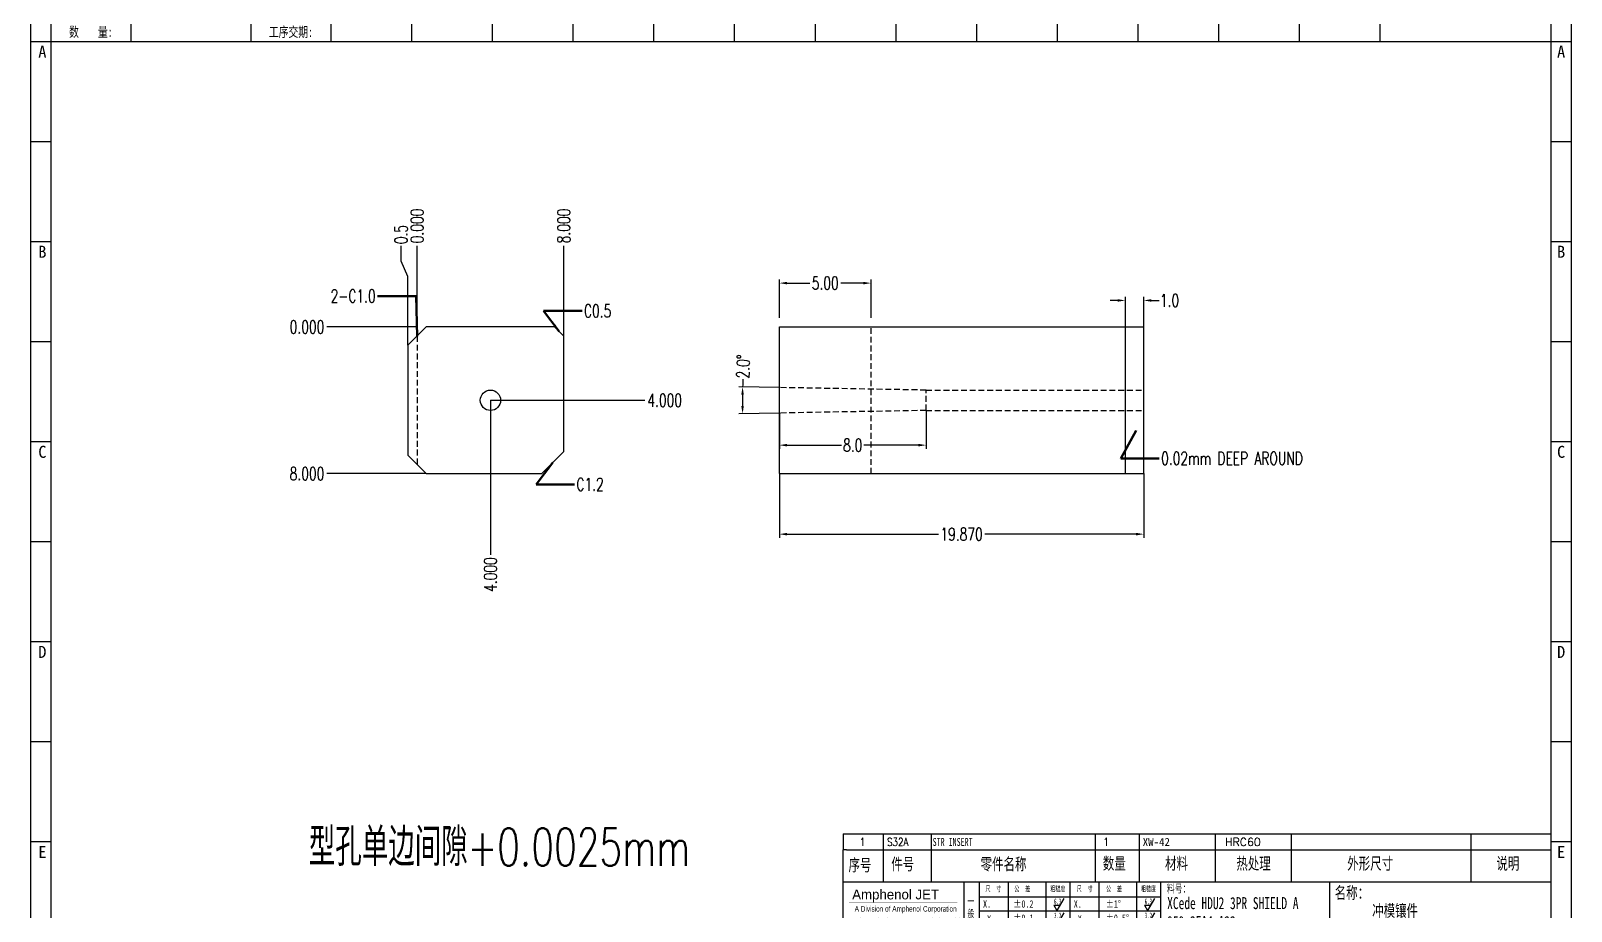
# Model space of a CAD drawing. Header units: millimetres. Extents: x -2852 to 5627, y -2271 to 1849.
# Drawn here: x -1342.4 to -1258.4, y -239.1 to -191.1 of the extents above; entities that cross this region are included whole.
import ezdxf
from ezdxf.enums import TextEntityAlignment as Align

# ---------------------------------------------------------------- set-up
doc = ezdxf.new("R2010")
doc.units = ezdxf.units.MM
doc.header["$PDSIZE"] = 3
doc.linetypes.add('DASHED2', pattern=[9.525, 6.35, -3.175])
for name, color, linetype in [('1', 7, 'Continuous'), ('11', 4, 'DASHED2'), ('41', 1, 'Continuous'), ('PUNCH', 1, 'Continuous')]:
    doc.layers.add(name, color=color, linetype=linetype)
doc.styles.add('CH', font='仿宋_GB2312_0.ttf')
doc.styles.add('jet01', font='simplex.shx', dxfattribs={"width": 0.7, "bigfont": 'hztxt.shx'})
doc.styles.add('jet02', font='simplex.shx', dxfattribs={"width": 0.7})
doc.styles.add('SIMPLEX', font='SIMPLEX')
doc.styles.get("Standard").update_dxf_attribs({"font": '仿宋_GB2312_0.ttf', "width": 0.7})
doc.styles.add('TEXTSTYLE_1', font='TRIUMB.TTF')
doc.styles.add('TEXTSTYLE_2', font='TRIUM.TTF')
doc.styles.add('tk', font='', dxfattribs={"width": 0.7})
doc.styles.add('tk 2', font='仿宋_GB2312_0.ttf', dxfattribs={"width": 0.65})
doc.styles.add('tk 4', font='simplex.shx', dxfattribs={"width": 0.65, "bigfont": 'bigfont.shx'})
doc.styles.get('tk').set_extended_font_data('NSimSun')
doc.dimstyles.new('jet02', dxfattribs={"dimtxt": 3.5, "dimasz": 2.1, "dimexe": 1, "dimexo": 0, "dimgap": 0.5, "dimtad": 0, "dimtoh": 1, "dimdec": 3, "dimzin": 9, "dimdsep": 46, "dimtxsty": 'jet02', "dimcen": 0, "dimclrt": 256, "dimazin": 2, "dimtfac": 1, "dimtdec": 3, "dimtofl": 0, "dimtmove": 0, "dimatfit": 1, "dimfxl": 0, "dimarcsym": 0})

# ---------------------------------------------------------------- blocks, each defined once
blk = doc.blocks.new('*D117')
at = {"layer": '41', "ltscale": 0.05}
for p, q in [((-386.369, -2659.196), (-386.369, -2657.106)), ((-385.949, -2657.306), (-384.716, -2657.306)), ((-381.789, -2657.306), (-383.022, -2657.306)), ((-381.369, -2659.196), (-381.369, -2657.106))]:
    blk.add_line(p, q, dxfattribs=at)
for points in [[(-385.949, -2657.236), (-385.949, -2657.376), (-386.369, -2657.306)], [(-381.789, -2657.236), (-381.789, -2657.376), (-381.369, -2657.306)]]:
    blk.add_solid(points, dxfattribs=at)
at = {"layer": 'Defpoints', "color": 0, "ltscale": 0.05}
for p in [(-381.369, -2657.306), (-386.369, -2659.196), (-381.369, -2659.196)]:
    blk.add_point(p, dxfattribs=at)
at = {"layer": '41', "ltscale": 0.05, "insert": (-383.869, -2657.306), "char_height": 0.7, "attachment_point": 5, "style": 'jet02'}
blk.add_mtext('5.00', dxfattribs=at)
blk = doc.blocks.new('A3-N')
at = {"layer": '1', "color": 1}
for p, q in [((0, 0), (0, 296.73)), ((0, 296.73), (420, 296.73)), ((21.82, 291.27), (21.82, 296.73)), ((49.09, 291.27), (49.09, 296.73)), ((76.36, 291.27), (76.36, 296.73)), ((103.64, 291.27), (103.64, 296.73)), ((103.64, 291.27), (103.64, 296.73)), ((103.64, 291.27), (103.64, 296.73)), ((130.91, 291.27), (130.91, 296.73)), ((158.18, 291.27), (158.18, 296.73)), ((185.45, 291.27), (185.45, 296.73)), ((212.73, 291.27), (212.73, 296.73)), ((240, 291.27), (240, 296.73)), ((267.27, 291.27), (267.27, 296.73)), ((294.55, 291.27), (294.55, 296.73)), ((321.82, 291.27), (321.82, 296.73)), ((349.09, 291.27), (349.09, 296.73)), ((376.36, 291.27), (376.36, 296.73)), ((403.64, 291.27), (403.64, 296.73)), ((420, 296.73), (420, 1)), ((5.45, 269.45), (0, 269.45)), ((420, 269.45), (414.55, 269.45)), ((5.45, 242.18), (0, 242.18)), ((420, 242.18), (414.55, 242.18)), ((5.45, 214.91), (0, 214.91)), ((420, 214.91), (414.55, 214.91)), ((5.45, 187.64), (0, 187.64)), ((420, 187.64), (414.55, 187.64)), ((5.45, 160.36), (0, 160.36)), ((420, 160.36), (414.55, 160.36)), ((5.45, 133.09), (0, 133.09)), ((420, 133.09), (414.55, 133.09)), ((5.45, 105.82), (0, 105.82)), ((420, 105.82), (414.55, 105.82)), ((5.45, 78.55), (0, 78.55)), ((420, 78.55), (414.55, 78.55)), ((5.45, 51.27), (0, 51.27)), ((420, 51.27), (414.55, 51.27)), ((222.45, 49.09), (221.45, 49.09)), ((221.45, 49.09), (221.45, 40.36)), ((222.45, 49.09), (414.55, 49.09)), ((232.36, 49.09), (232.36, 40.36)), ((245.45, 49.09), (245.45, 40.36)), ((290.18, 49.09), (290.18, 40.36)), ((302.18, 49.09), (302.18, 40.36)), ((322.91, 49.09), (322.91, 40.36)), ((343.64, 49.09), (343.64, 40.36)), ((392.73, 40.36), (392.73, 49.09)), ((258.55, 40.36), (258.55, 5.44)), ((266.45, 40.36), (266.45, 5.44)), ((276.78, 40.36), (276.78, 5.45)), ((291.18, 40.36), (291.18, 5.45)), ((301.51, 40.37), (301.51, 5.46)), ((308.01, 40.36), (308.01, 5.45)), ((354.09, 40.36), (354.09, 5.45)), ((308.01, 32.39), (258.55, 32.39)), ((308.01, 28.54), (258.55, 28.54)), ((414.55, 27.27), (308.01, 27.27)), ((5.45, 24), (0, 24)), ((308.01, 24.69), (258.55, 24.69)), ((420, 24), (414.55, 24)), ((308.01, 16.99), (258.55, 16.99)), ((354.09, 19.63), (308.01, 19.63)), ((308.01, 13.14), (258.55, 13.14)), ((414.55, 16.36), (354.09, 16.36)), ((374.55, 16.36), (374.55, 5.45)), ((384.55, 16.36), (384.55, 5.45)), ((394.55, 16.36), (394.55, 5.45)), ((404.55, 16.36), (404.55, 5.45)), ((308.01, 9.29), (258.55, 9.29)), ((308.01, 11.99), (354.09, 11.99)), ((372.51, 12.49), (362.69, 11.5)), ((362.69, 11.5), (362.69, 8.23)), ((372.51, 12.49), (372.51, 7.25)), ((414.55, 12), (374.55, 12)), ((21.82, 0), (21.82, 5.45)), ((49.09, 0), (49.09, 5.45)), ((76.36, 0), (76.36, 5.45)), ((103.64, 0), (103.64, 5.45)), ((130.91, 0), (130.91, 5.45)), ((158.18, 0), (158.18, 5.45)), ((185.45, 0), (185.45, 5.45)), ((212.73, 0), (212.73, 5.45)), ((240, 0), (240, 5.45)), ((267.27, 0), (267.27, 5.45)), ((294.55, 0), (294.55, 5.45)), ((321.82, 0), (321.82, 5.45)), ((349.09, 0), (349.09, 5.45)), ((372.51, 7.25), (362.69, 8.23)), ((376.36, 0), (376.36, 5.45)), ((403.64, 0), (403.64, 5.45)), ((1, 0), (0, 0)), ((420, 0), (1, 0)), ((420, 0), (420, 1))]:
    blk.add_line(p, q, dxfattribs=at)
at = {"layer": '1'}
for p, q in [((414.55, 278.18), (414.55, 284.73)), ((221.45, 40.36), (221.45, 5.45)), ((221.45, 40.36), (414.55, 40.36)), ((221.45, 40.36), (414.55, 40.36)), ((254.41, 40.36), (254.41, 5.45)), ((283.28, 40.36), (283.28, 5.45)), ((308.01, 36.24), (258.55, 36.24)), ((222.08, 28.67), (254.12, 28.67)), ((308.01, 20.84), (254.41, 20.84))]:
    blk.add_line(p, q, dxfattribs=at)
at = {"layer": '1', "color": 1, "ltscale": 0.05}
for p, q in [((278.93, 34.04), (279.79, 32.56)), ((278.93, 34.04), (280.65, 34.04)), ((281.68, 35.84), (279.79, 32.56)), ((303.66, 34.05), (304.52, 32.56)), ((303.66, 34.05), (305.38, 34.05)), ((306.41, 35.84), (304.52, 32.56)), ((278.93, 30.19), (279.79, 28.71)), ((278.93, 30.19), (280.65, 30.19)), ((281.68, 31.99), (279.79, 28.71)), ((303.66, 30.2), (305.38, 30.2)), ((303.66, 30.2), (304.52, 28.71)), ((306.41, 31.99), (304.52, 28.71)), ((278.93, 26.34), (279.79, 24.86)), ((278.93, 26.34), (280.65, 26.34)), ((281.68, 28.14), (279.79, 24.86)), ((303.66, 26.35), (304.52, 24.86)), ((303.66, 26.35), (305.38, 26.35)), ((306.41, 28.14), (304.52, 24.86)), ((278.93, 22.49), (280.65, 22.49)), ((278.93, 22.49), (279.79, 21.01)), ((281.68, 24.29), (279.79, 21.01)), ((303.66, 22.5), (305.38, 22.5)), ((303.66, 22.5), (304.52, 21.01)), ((306.41, 24.29), (304.52, 21.01)), ((278.93, 18.66), (279.79, 17.17)), ((278.93, 18.66), (280.65, 18.66)), ((281.68, 20.45), (279.79, 17.17)), ((303.66, 18.66), (304.52, 17.18)), ((303.66, 18.66), (305.38, 18.66)), ((306.41, 20.46), (304.52, 17.18)), ((278.93, 14.81), (280.65, 14.81)), ((278.93, 14.81), (279.79, 13.32)), ((281.68, 16.6), (279.79, 13.32)), ((281.68, 12.75), (279.79, 9.47)), ((303.66, 14.81), (305.38, 14.81)), ((303.66, 14.81), (304.52, 13.33)), ((306.41, 16.61), (304.52, 13.33)), ((306.41, 12.76), (304.52, 9.48)), ((278.93, 10.96), (279.79, 9.47)), ((278.93, 10.96), (280.65, 10.96)), ((281.68, 8.9), (279.79, 5.62)), ((303.66, 10.96), (304.52, 9.48)), ((303.66, 10.96), (305.38, 10.96)), ((306.41, 8.91), (304.52, 5.63)), ((278.93, 7.11), (279.79, 5.62)), ((278.93, 7.11), (280.65, 7.11)), ((303.66, 7.11), (305.38, 7.11)), ((303.66, 7.11), (304.52, 5.63))]:
    blk.add_line(p, q, dxfattribs=at)
at = {"layer": '1', "color": 1, "ltscale": 0.1}
for p, q in [((358.01, 13.02), (358.01, 6.71)), ((354.86, 9.87), (361.17, 9.87)), ((362.03, 9.87), (373.54, 9.87))]:
    blk.add_line(p, q, dxfattribs=at)
at = {"layer": '1'}
blk.add_lwpolyline([(221.45, 5.45), (414.55, 5.45), (414.55, 291.27), (5.45, 291.27), (5.45, 5.45), (414.55, 5.45)], dxfattribs=at)
at = {"layer": '1', "color": 7, "linetype": 'Continuous', "const_width": 0.123}
blk.add_lwpolyline([(223.11, 34.74), (252.6, 34.76)], dxfattribs=at)
at = {"layer": '1', "color": 1}
for radius in [2.62, 1.64]:
    blk.add_circle((358.01, 9.87), radius, dxfattribs=at)
at = {"layer": '41'}
for p, q in [((27.27, 291.27), (27.27, 269.45)), ((60, 291.27), (60, 269.45)), ((81.82, 291.27), (81.82, 269.45)), ((103.82, 291.27), (103.82, 269.45)), ((125.82, 291.27), (125.82, 269.45)), ((147.82, 291.27), (147.82, 269.45)), ((169.82, 291.27), (169.82, 269.45)), ((191.82, 291.27), (191.82, 269.45)), ((213.82, 291.27), (213.82, 269.45)), ((235.82, 291.27), (235.82, 269.45)), ((257.82, 291.27), (257.82, 269.45)), ((279.82, 291.27), (279.82, 269.45)), ((301.82, 291.27), (301.82, 269.45)), ((323.82, 291.27), (323.82, 269.45)), ((345.82, 291.27), (345.82, 269.45)), ((367.82, 291.27), (367.82, 269.45)), ((367.82, 285.82), (5.45, 285.82)), ((367.82, 280.36), (5.45, 280.36)), ((367.82, 274.91), (5.45, 274.91)), ((414.55, 269.45), (5.45, 269.45))]:
    blk.add_line(p, q, dxfattribs=at)
at = {"layer": '1', "color": 1}
for s, p in [('1', (29.64, 295.11)), ('2', (84.18, 295.11)), ('3', (138.73, 295.11)), ('4', (193.27, 295.11)), ('5', (247.82, 295.11)), ('6', (302.36, 295.11)), ('7', (356.91, 295.11)), ('8', (411.45, 295.11)), ('1', (30.53, 4.11)), ('2', (85.08, 4.11)), ('3', (139.62, 4.11)), ('4', (194.17, 4.11)), ('5', (248.72, 4.11)), ('6', (303.26, 4.11)), ('7', (357.81, 4.11)), ('8', (412.35, 4.11))]:
    blk.add_text(s, height=3.27, dxfattribs=at).set_placement(p, align=Align.TOP_CENTER)
at = {"layer": '1', "style": 'tk', "width": 0.7}
for s, p in [('投单日期:', (16.36, 288.55)), ('工    序:', (70.91, 288.55)), ('备注：', (375.51, 288.55)), ('交    期:', (16.36, 283.09)), ('预估工时:', (70.91, 283.09)), ('加工代码:', (16.36, 277.64)), ('实际工时:', (70.91, 277.64)), ('数    量:', (16.36, 272.18)), ('工序交期:', (70.91, 272.18))]:
    blk.add_text(s, height=2.727, dxfattribs=at).set_placement(p, align=Align.MIDDLE)
at = {"layer": '1', "color": 1}
for s, p in [('A', (2.04, 268.36)), ('B', (2.04, 213.82)), ('C', (2.04, 159.27)), ('D', (2.04, 104.73)), ('E', (2.04, 50.18))]:
    blk.add_text(s, height=3.27, dxfattribs=at).set_placement(p, align=Align.TOP_LEFT)
for s, p in [('A', (418.37, 268.36)), ('B', (418.37, 213.82)), ('C', (418.37, 159.27)), ('D', (418.37, 104.73)), ('E', (418.37, 50.18))]:
    blk.add_text(s, height=3.27, dxfattribs=at).set_placement(p, align=Align.TOP_RIGHT)
at = {"layer": '1', "color": 1, "style": 'tk 2', "width": 0.7}
for s, height, p in [('序号', 3.273, (222.96, 43.34)), ('件号', 3.273, (234.62, 43.61)), ('零件名称', 3.273, (258.97, 43.61)), ('数量', 3.273, (292.3, 43.78)), ('材料', 3.273, (309.27, 43.78)), ('热处理', 3.273, (328.71, 43.78)), ('外形尺寸', 3.273, (358.94, 43.78)), ('说明', 3.273, (399.61, 43.78)), ('料号：', 2.182, (309.77, 37.46)), ('名称：', 3.273, (355.52, 35.79)), ('图号：', 3.273, (355.52, 22.7)), ('比 例', 2.182, (376.69, 13.18)), ('页 码', 2.182, (386.85, 13.18)), ('版 次', 2.182, (396.31, 13.18)), ('单位', 2.182, (407.35, 13.18))]:
    blk.add_text(s, height=height, dxfattribs=at).set_placement(p)
at = {"layer": '1', "color": 7, "linetype": 'Continuous', "style": 'TEXTSTYLE_1'}
blk.add_text('Amphenol JET', height=2.7, dxfattribs=at).set_placement((223.96, 35.61))
at = {"layer": '1', "color": 7, "linetype": 'Continuous'}
for s, height, style, width, p in [('A Division of Amphenol Corporation', 1.5, 'TEXTSTYLE_2', 0.7, (224.64, 32.29)), ('HangZhou Amphenol JET Interconnect Technology co.,ltd ', 1.2, 'TEXTSTYLE_2', 0.6, (222.47, 29.36)), ('THESE DRAWINGS AND SPECIFICATIONS', 1.5, 'tk 4', 0.6, (224.73, 23.52)), ('ARE THE PROPERTY OF', 1.5, 'tk 4', 0.6, (230.45, 21.35)), ('AND SHALL NOT BE REPRODUCED OR', 1.5, 'tk 4', 0.6, (225.95, 17.17)), ('AMPHENOL CORPORATION', 1.5, 'tk 4', 0.6, (230.04, 19.27)), ('THE MANUFACTURE OR SALE OF APPARATUS', 1.5, 'tk 4', 0.6, (223.5, 12.92)), ('COPIED OR USED AS THE BASIS FOR', 1.5, 'tk 4', 0.6, (225.54, 15.02)), ('WITHOUT THE WRITTEN PERMISSION OF', 1.5, 'tk 4', 0.6, (224.73, 10.67)), ('AMPHENOL CORPORATION.', 1.5, 'tk 4', 0.6, (229.63, 8.4))]:
    blk.add_text(s, height=height, dxfattribs=dict(at, style=style, width=width)).set_placement(p)
at = {"layer": '1', "color": 1, "style": 'tk 2', "width": 0.7}
for s, p in [('X.', (259.64, 34.37)), ('%%P0.2', (267.9, 34.37)), ('X.', (284.37, 34.37)), ('%%P1%%D', (293.12, 34.37)), ('.X', (259.64, 30.28)), ('%%P0.1', (267.9, 30.52)), ('.X', (284.37, 30.28)), ('%%P0.5%%D', (293.12, 30.52)), ('.XX', (259.64, 26.71)), ('%%P0.01', (267.9, 26.67)), ('.XX', (284.37, 26.71)), ('%%P0.1%%D', (293.12, 26.67)), ('.XXX', (259.64, 22.68)), ('%%P0.002', (267.9, 22.82)), ('.XXX', (284.37, 22.68)), ('%%P0.01%%D', (293.12, 22.82)), ('X.', (259.64, 18.97)), ('0/-0.2', (267.9, 18.97)), ('X.', (284.37, 18.97)), ('+0.2/0', (293.12, 18.97)), ('.X', (259.64, 14.88)), ('0/-0.1', (267.9, 15.12)), ('.X', (284.37, 14.88)), ('+0.1/0', (293.12, 15.12)), ('.XX', (259.64, 11.31)), ('0/-0.01', (267.9, 11.27)), ('0/-0.002', (267.9, 7.42)), ('.XX', (284.37, 11.31)), ('+0.01/0', (293.12, 11.27)), ('+0.002/0', (293.12, 7.42)), ('.XXX', (259.64, 7.28)), ('.XXX', (284.37, 7.28))]:
    blk.add_text(s, height=2, dxfattribs=at).set_placement(p, align=Align.MIDDLE_LEFT)
at = {"layer": '1', "color": 1, "ltscale": 0.05, "style": 'tk 2', "width": 0.5}
for s, p in [('6.3', (279.01, 34.26)), ('6.3', (303.74, 34.27)), ('3.2', (279.01, 30.41)), ('3.2', (303.74, 30.42)), ('0.8', (279.01, 26.56)), ('0.8', (303.74, 26.57)), ('0.2', (279.01, 22.71)), ('0.2', (303.74, 22.72)), ('6.3', (279.01, 18.87)), ('6.3', (303.74, 18.88)), ('3.2', (279.01, 15.02)), ('0.8', (279.01, 11.17)), ('3.2', (303.74, 15.03)), ('0.8', (303.74, 11.18)), ('0.2', (279.01, 7.32)), ('0.2', (303.74, 7.33))]:
    blk.add_text(s, height=1.6, dxfattribs=at).set_placement(p)
at = {"layer": '1', "style": 'tk 2', "width": 0.7}
for s, p in [('APPD:', (309.77, 24.21)), ('CHKD:', (309.77, 16.27)), ('DR:', (309.77, 8.35))]:
    blk.add_text(s, height=2.182, dxfattribs=at).set_placement(p)
at = {"layer": '1', "color": 7, "style": 'tk 2', "width": 0.7}
blk.add_text('MM', height=2.182, dxfattribs=at).set_placement((408.31, 7.75))
at = {"layer": '1', "color": 1, "ltscale": 0.05, "char_height": 1.5, "width": 6.3627, "attachment_point": 1, "style": 'tk 2'}
for s, insert in [('尺  寸', (260.31, 39.25)), ('公  差', (268.17, 39.25)), ('粗糙度', (277.98, 39.25)), ('尺  寸', (285.2, 39.25)), ('公  差', (293.18, 39.25)), ('粗糙度', (302.71, 39.26))]:
    blk.add_mtext(s, dxfattribs=dict(at, insert=insert))
at = {"layer": '1', "ltscale": 0.05, "char_height": 2, "width": 2.5195, "attachment_point": 1, "style": 'tk 2'}
for s, insert in [('一般公差', (255.39, 36.11)), ('单侧公差', (255.39, 19.71))]:
    blk.add_mtext(s, dxfattribs=dict(at, insert=insert))
at = {"layer": '1', "color": 1, "ltscale": 0.05, "char_height": 1.2, "width": 5.1396, "attachment_point": 1, "line_spacing_factor": 0.8, "style": 'tk 2'}
for s, insert in [('+0', (261.58, 20.13)), ('-0', (286.31, 19.33)), ('+0', (261.88, 16.09)), ('-0', (286.61, 15.29)), ('+0', (262.79, 12.45)), ('+0', (263.87, 8.44)), ('-0', (287.51, 11.65)), ('-0', (288.59, 7.64))]:
    blk.add_mtext(s, dxfattribs=dict(at, insert=insert))
at = {"layer": '1', "style": 'tk 2', "width": 0.7}
for tag, p in [('PATR-NO1', (309.84, 32.96)), ('TITLE', (365.74, 30.9)), ('PATR-NO2', (309.84, 27.81)), ('DWG-NO:', (366.54, 18.14))]:
    blk.add_attdef(tag, p, '', height=3.27, dxfattribs=at)
at = {"layer": '1', "color": 1, "style": 'tk 2', "width": 0.7}
for tag, p in [('DRAW', (314.55, 7.27)), ('DATE', (334.72, 7.32))]:
    blk.add_attdef(tag, p, '', height=3.49, dxfattribs=at)
at = {"layer": '1', "style": 'tk 2', "width": 0.7}
for tag, p in [('SCALE', (376.55, 8.73)), ('SHEET', (386.6, 8.72)), ('REV', (397.38, 8.73))]:
    blk.add_attdef(tag, text='', height=2.18, dxfattribs=at).set_placement(p, align=Align.MIDDLE_LEFT)
blk = doc.blocks.new('FB3')
at = {"layer": '1', "color": 1}
for p, q in [((0, 4.36), (193.09, 4.36)), ((0, 4.36), (0, 0)), ((10.91, 4.36), (10.91, 0)), ((24, 4.36), (24, 0)), ((68.73, 4.36), (68.73, 0)), ((80.73, 4.36), (80.73, 0)), ((101.45, 4.36), (101.45, 0)), ((122.18, 4.36), (122.18, 0)), ((171.27, 0), (171.27, 4.36))]:
    blk.add_line(p, q, dxfattribs=at)
at = {"layer": '1'}
for tag, style, p in [('ITEM', 'SIMPLEX', (4.36, 2.18)), ('PARTNO', 'SIMPLEX', (12, 2.18)), ('QTY', 'SIMPLEX', (74.18, 2.18)), ('MATL', 'CH', (81.72, 2.18)), ('FINISH', 'SIMPLEX', (104.17, 2.18)), ('SPEC', 'SIMPLEX', (130.91, 2.18)), ('REMARK', 'SIMPLEX', (174.06, 2.18))]:
    blk.add_attdef(tag, text='', height=2.18, dxfattribs=dict(at, style=style)).set_placement(p, align=Align.MIDDLE_LEFT)
at = {"layer": '1', "style": 'tk', "width": 0.7}
blk.add_attdef('DIE', text='', height=2.18, dxfattribs=at).set_placement((24.43, 2.18), align=Align.MIDDLE_LEFT)
blk = doc.blocks.new('*D1831')
at = {"layer": '41', "ltscale": 0.05}
for p, q in [((-386.369, -2667.696), (-386.369, -2671.195)), ((-366.499, -2667.696), (-366.499, -2671.195)), ((-385.949, -2670.995), (-377.701, -2670.995)), ((-366.919, -2670.995), (-375.167, -2670.995))]:
    blk.add_line(p, q, dxfattribs=at)
for points in [[(-385.949, -2670.925), (-385.949, -2671.065), (-386.369, -2670.995)], [(-366.919, -2670.925), (-366.919, -2671.065), (-366.499, -2670.995)]]:
    blk.add_solid(points, dxfattribs=at)
at = {"layer": 'Defpoints', "color": 0, "ltscale": 0.05}
for p in [(-386.369, -2667.696), (-366.499, -2667.696), (-386.369, -2670.995)]:
    blk.add_point(p, dxfattribs=at)
at = {"layer": '41', "ltscale": 0.05, "insert": (-376.434, -2670.995), "char_height": 0.7, "attachment_point": 5, "style": 'jet02'}
blk.add_mtext('19.870', dxfattribs=at)
blk = doc.blocks.new('*D1832')
at = {"layer": '41', "ltscale": 0.05}
for p, q in [((-386.369, -2664.391), (-386.369, -2666.342)), ((-378.369, -2664.251), (-378.369, -2666.342)), ((-385.949, -2666.142), (-382.982, -2666.142)), ((-378.789, -2666.142), (-381.756, -2666.142))]:
    blk.add_line(p, q, dxfattribs=at)
for points in [[(-385.949, -2666.072), (-385.949, -2666.212), (-386.369, -2666.142)], [(-378.789, -2666.072), (-378.789, -2666.212), (-378.369, -2666.142)]]:
    blk.add_solid(points, dxfattribs=at)
at = {"layer": 'Defpoints', "color": 0, "ltscale": 0.05}
for p in [(-386.369, -2664.391), (-378.369, -2664.251), (-386.369, -2666.142)]:
    blk.add_point(p, dxfattribs=at)
at = {"layer": '41', "ltscale": 0.05, "insert": (-382.369, -2666.142), "char_height": 0.7, "attachment_point": 5, "style": 'jet02'}
blk.add_mtext('8.0', dxfattribs=at)
blk = doc.blocks.new('*D1833')
at = {"layer": '41', "ltscale": 0.05}
for p, q in [((-386.369, -2663.001), (-388.574, -2662.963)), ((-386.369, -2664.391), (-388.574, -2664.429))]:
    blk.add_line(p, q, dxfattribs=at)
for start, end in [(178.4244, 179), (179.5756, 180.4244)]:
    blk.add_arc((-346.573, -2663.696), 41.807, start, end, dxfattribs=at)
for points in [[(-388.449, -2663.385), (-388.309, -2663.387), (-388.374, -2662.966)], [(-388.309, -2664.005), (-388.449, -2664.007), (-388.374, -2664.426)]]:
    blk.add_solid(points, dxfattribs=at)
at = {"layer": 'Defpoints', "color": 0, "ltscale": 0.05}
for p in [(-386.369, -2663.001), (-378.369, -2663.141), (-388.379, -2663.939), (-386.369, -2664.391), (-378.369, -2664.251)]:
    blk.add_point(p, dxfattribs=at)
at = {"layer": '41', "ltscale": 0.05, "insert": (-388.345, -2661.852), "char_height": 0.7, "attachment_point": 5, "rotation": 88.4244, "style": 'jet02'}
blk.add_mtext('2.0°', dxfattribs=at)
blk = doc.blocks.new('*D1834')
at = {"layer": '41', "ltscale": 0.05}
for p, q in [((-367.919, -2658.251), (-368.339, -2658.251)), ((-367.499, -2659.696), (-367.499, -2658.051)), ((-366.499, -2659.696), (-366.499, -2658.051)), ((-366.079, -2658.251), (-365.659, -2658.251))]:
    blk.add_line(p, q, dxfattribs=at)
for points in [[(-367.919, -2658.181), (-367.919, -2658.321), (-367.499, -2658.251)], [(-366.079, -2658.181), (-366.079, -2658.321), (-366.499, -2658.251)]]:
    blk.add_solid(points, dxfattribs=at)
at = {"layer": 'Defpoints', "color": 0, "ltscale": 0.05}
for p in [(-366.499, -2658.251), (-367.499, -2659.696), (-366.499, -2659.696)]:
    blk.add_point(p, dxfattribs=at)
at = {"layer": '41', "ltscale": 0.05, "insert": (-365.092, -2658.251), "char_height": 0.7, "attachment_point": 5, "style": 'jet02'}
blk.add_mtext('1.0', dxfattribs=at)
blk = doc.blocks.new('*D1835')
at = {"layer": '41', "ltscale": 0.05}
blk.add_line((-406.126, -2659.696), (-411.05, -2659.696), dxfattribs=at)
at = {"layer": 'Defpoints', "color": 0, "ltscale": 0.05}
for p in [(-411.05, -2659.696), (-406.126, -2659.696), (-406.126, -2659.696)]:
    blk.add_point(p, dxfattribs=at)
at = {"layer": '41', "ltscale": 0.05, "insert": (-412.13, -2659.696), "char_height": 0.7, "attachment_point": 5, "style": 'jet02'}
blk.add_mtext('0.000', dxfattribs=at)
blk = doc.blocks.new('*D1836')
at = {"layer": '41', "ltscale": 0.05}
blk.add_line((-405.626, -2667.696), (-411.05, -2667.696), dxfattribs=at)
at = {"layer": 'Defpoints', "color": 0, "ltscale": 0.05}
for p in [(-406.126, -2659.696), (-411.05, -2667.696), (-405.626, -2667.696)]:
    blk.add_point(p, dxfattribs=at)
at = {"layer": '41', "ltscale": 0.05, "insert": (-412.13, -2667.696), "char_height": 0.7, "attachment_point": 5, "style": 'jet02'}
blk.add_mtext('8.000', dxfattribs=at)
blk = doc.blocks.new('*D1837')
at = {"layer": '41', "ltscale": 0.05}
blk.add_line((-402.126, -2663.696), (-393.703, -2663.696), dxfattribs=at)
at = {"layer": 'Defpoints', "color": 0, "ltscale": 0.05}
for p in [(-406.126, -2659.696), (-402.126, -2663.696), (-393.703, -2663.696)]:
    blk.add_point(p, dxfattribs=at)
at = {"layer": '41', "ltscale": 0.05, "insert": (-392.623, -2663.696), "char_height": 0.7, "attachment_point": 5, "style": 'jet02'}
blk.add_mtext('4.000', dxfattribs=at)
blk = doc.blocks.new('*D1838')
at = {"layer": '41', "ltscale": 0.05}
blk.add_line((-406.126, -2659.696), (-406.126, -2655.272), dxfattribs=at)
at = {"layer": 'Defpoints', "color": 0, "ltscale": 0.05}
for p in [(-406.126, -2655.272), (-406.126, -2659.696), (-406.126, -2659.696)]:
    blk.add_point(p, dxfattribs=at)
at = {"layer": '41', "ltscale": 0.05, "insert": (-406.126, -2654.192), "char_height": 0.7, "attachment_point": 5, "rotation": 90, "style": 'jet02'}
blk.add_mtext('0.000', dxfattribs=at)
blk = doc.blocks.new('*D1839')
at = {"layer": '41', "ltscale": 0.05}
for p, q in [((-407.001, -2656.112), (-407.001, -2655.272)), ((-406.626, -2656.952), (-407.001, -2656.112)), ((-406.626, -2660.696), (-406.626, -2656.952))]:
    blk.add_line(p, q, dxfattribs=at)
at = {"layer": 'Defpoints', "color": 0, "ltscale": 0.05}
for p in [(-407.001, -2655.272), (-406.126, -2659.696), (-406.626, -2660.696)]:
    blk.add_point(p, dxfattribs=at)
at = {"layer": '41', "ltscale": 0.05, "insert": (-407.001, -2654.659), "char_height": 0.7, "attachment_point": 5, "rotation": 90, "style": 'jet02'}
blk.add_mtext('0.5', dxfattribs=at)
blk = doc.blocks.new('*D1840')
at = {"layer": '41', "ltscale": 0.05}
blk.add_line((-398.126, -2660.196), (-398.126, -2655.272), dxfattribs=at)
at = {"layer": 'Defpoints', "color": 0, "ltscale": 0.05}
for p in [(-398.126, -2655.272), (-406.126, -2659.696), (-398.126, -2660.196)]:
    blk.add_point(p, dxfattribs=at)
at = {"layer": '41', "ltscale": 0.05, "insert": (-398.126, -2654.192), "char_height": 0.7, "attachment_point": 5, "rotation": 90, "style": 'jet02'}
blk.add_mtext('8.000', dxfattribs=at)
blk = doc.blocks.new('*D1841')
at = {"layer": '41', "ltscale": 0.05}
blk.add_line((-402.126, -2663.696), (-402.126, -2672.12), dxfattribs=at)
at = {"layer": 'Defpoints', "color": 0, "ltscale": 0.05}
for p in [(-406.126, -2659.696), (-402.126, -2663.696), (-402.126, -2672.12)]:
    blk.add_point(p, dxfattribs=at)
at = {"layer": '41', "ltscale": 0.05, "insert": (-402.126, -2673.2), "char_height": 0.7, "attachment_point": 5, "rotation": 90, "style": 'jet02'}
blk.add_mtext('4.000', dxfattribs=at)

msp = doc.modelspace()

# ---------------------------------------------------------------- linework, layer by layer
at = {"layer": '1', "ltscale": 0.05}
for p, q in [((-1320.8341, -207.2662), (-1321.8341, -208.2662)), ((-1313.8341, -207.2662), (-1320.8341, -207.2662)), ((-1313.3341, -207.7662), (-1313.8341, -207.2662)), ((-1301.5766, -207.2662), (-1281.7066, -207.2662)), ((-1301.5766, -215.2662), (-1301.5766, -207.2662)), ((-1281.7066, -215.2662), (-1281.7066, -207.2662)), ((-1321.8341, -208.2662), (-1321.8341, -214.2662)), ((-1313.3341, -214.0662), (-1313.3341, -207.7662)), ((-1314.5341, -215.2662), (-1313.3341, -214.0662)), ((-1321.8341, -214.2662), (-1320.8341, -215.2662)), ((-1320.8341, -215.2662), (-1314.5341, -215.2662)), ((-1301.5766, -215.2662), (-1281.7066, -215.2662))]:
    msp.add_line(p, q, dxfattribs=at)
at = {"layer": '1', "color": 3, "ltscale": 0.05}
msp.add_line((-1282.7066, -215.2662), (-1282.7066, -207.2662), dxfattribs=at)
at = {"layer": '11', "ltscale": 0.05}
for p, q in [((-1296.5766, -215.2662), (-1296.5766, -207.2662)), ((-1321.3341, -207.7662), (-1321.3341, -214.7662)), ((-1293.5766, -210.7112), (-1301.5766, -210.5716)), ((-1293.5766, -210.7112), (-1281.7066, -210.7112)), ((-1293.5766, -211.8212), (-1293.5766, -210.7112)), ((-1293.5766, -211.8212), (-1301.5766, -211.9608)), ((-1293.5766, -211.8212), (-1281.7066, -211.8212))]:
    msp.add_line(p, q, dxfattribs=at)
at = {"layer": 'PUNCH', "ltscale": 0.05}
msp.add_circle((-1317.3341, -211.2662), 0.555, dxfattribs=at)

# ---------------------------------------------------------------- block references
at = {"layer": '1', "ltscale": 0.05, "xscale": 0.2000000000000455, "yscale": 0.2000000000000455, "zscale": 0.2000000000000455}
msp.add_blockref('A3-N', (-1342.3987, -245.6035), dxfattribs=at).add_auto_attribs({'DWG-NO:': 'CMY1000A-S32A', 'TITLE': '冲模镶件', 'REV': 'A', 'SHEET': '1 / 1', 'DRAW': 'tlr', 'DATE': '2019-01-16', 'PATR-NO1': 'XCede HDU2 3PR SHIELD A', 'PATR-NO2': '959-3EA4-A22', 'SCALE': '1 : 1'})
at = {"layer": '1', "ltscale": 0.05}
ref = msp.add_blockref('FB3', (-1298.1078, -235.7854), dxfattribs=dict(at, xscale=0.2000000000000455, yscale=0.2000000000000455, zscale=0.2000000000000455))
ref.add_attrib('PARTNO', 'S32A', dxfattribs={"height": 0.43636, "style": 'SIMPLEX', "width": 0.8}).set_placement((-1295.7078, -235.349), align=Align.MIDDLE_LEFT)
ref.add_attrib('ITEM', '1', dxfattribs={"height": 0.4364, "style": 'SIMPLEX'}).set_placement((-1297.235, -235.349), align=Align.MIDDLE_LEFT)
ref.add_attrib('DIE', 'STR INSERT', dxfattribs={"height": 0.43636, "style": 'tk', "width": 0.7}).set_placement((-1293.2217, -235.349), align=Align.MIDDLE_LEFT)
ref.add_attrib('QTY', '1', dxfattribs={"height": 0.4364, "style": 'SIMPLEX'}).set_placement((-1283.9479, -235.349), align=Align.MIDDLE_LEFT)
ref.add_attrib('MATL', 'XW-42', dxfattribs={"height": 0.43636, "style": 'CH'}).set_placement((-1281.7646, -235.349), align=Align.MIDDLE_LEFT)
ref.add_attrib('FINISH', 'HRC60', dxfattribs={"height": 0.43636, "style": 'SIMPLEX'}).set_placement((-1277.2732, -235.349), align=Align.MIDDLE_LEFT)

# ---------------------------------------------------------------- texts
at = {"layer": '1', "ltscale": 0.05, "style": 'jet01', "width": 0.7}
msp.add_text('型孔单边间隙+0.0025mm', height=2.064003, dxfattribs=at).set_placement((-1327.241, -236.6561))
at = {"layer": '41', "ltscale": 0.05, "char_height": 0.7, "style": 'jet02'}
for s, insert, attachment_point in [('2-C1.0', (-1323.5927, -205.5827), 6), ('C0.5', (-1312.2353, -206.3923), 4), ('0.02mm DEEP AROUND', (-1280.759, -214.4351), 4), ('C1.2', (-1312.6461, -215.8541), 4)]:
    msp.add_mtext(s, dxfattribs=dict(at, insert=insert, attachment_point=attachment_point))

# ---------------------------------------------------------------- dimensions: what is measured, and where the dimension line sits
at = {"layer": '41', "ltscale": 0.05}
for feature_location, offset, dtype, origin, override, picture, middle, set_off in [((-1321.334071824, -207.2661928583), (0, 4.4237547668), 1, (-1321.334071824, -207.2661928583), {"dimscale": 0.2, "dimtoh": 0, "dimzin": 1, "dimclrd": 256, "dimclre": 256, "dimadec": 3, "dimazin": 0, "dimatfit": 3, "dimlwd": 65535, "dimlwe": 65535}, '*D1838', (-1321.334071824, -201.7624380915), (-915.2077048823, 2452.4298167741)), ((-1313.3341, -207.7662), (0, 4.9238), 1, (-1321.3341, -207.2662), {"dimscale": 0.2, "dimtoh": 0, "dimzin": 1, "dimclrd": 256, "dimclre": 256, "dimadec": 3, "dimazin": 0, "dimatfit": 3, "dimlwd": 65535, "dimlwe": 65535}, '*D1840', (-1313.3341, -201.7624), (-915.2077, 2452.4298)), ((-1321.8341, -208.2662), (-0.375, 5.4238), 1, (-1321.3341, -207.2662), {"dimscale": 0.2, "dimtoh": 0, "dimdec": 1, "dimzin": 1, "dimclrd": 256, "dimclre": 256, "dimadec": 1, "dimazin": 0, "dimatfit": 3, "dimlwd": 65535, "dimlwe": 65535}, '*D1839', (-1322.2091, -202.2291), (-915.2077, 2452.4298)), ((-1321.334071824, -207.2661928583), (-4.9237547668, 0), 0, (-1321.334071824, -207.2661928583), {"dimscale": 0.2, "dimtoh": 0, "dimzin": 1, "dimclrd": 256, "dimclre": 256, "dimadec": 3, "dimazin": 0, "dimatfit": 3, "dimlwd": 65535, "dimlwe": 65535}, '*D1835', (-1327.3378265908, -207.2661928583), (-915.2077048823, 2452.4298167741)), ((-1320.8341, -215.2662), (-5.4238, 0), 0, (-1321.3341, -207.2662), {"dimscale": 0.2, "dimtoh": 0, "dimzin": 1, "dimclrd": 256, "dimclre": 256, "dimadec": 3, "dimazin": 0, "dimatfit": 3, "dimlwd": 65535, "dimlwe": 65535}, '*D1836', (-1327.3378, -215.2662), (-915.2077, 2452.4298)), ((-1317.3341, -211.2662), (8.4238, 0), 0, (-1321.3341, -207.2662), {"dimscale": 0.2, "dimtoh": 0, "dimzin": 1, "dimclrd": 256, "dimclre": 256, "dimadec": 3, "dimazin": 0, "dimatfit": 3, "dimlwd": 65535, "dimlwe": 65535}, '*D1837', (-1307.8303, -211.2662), (-915.2077, 2452.4298)), ((-1317.3341, -211.2662), (0, -8.4238), 1, (-1321.3341, -207.2662), {"dimscale": 0.2, "dimtoh": 0, "dimzin": 1, "dimclrd": 256, "dimclre": 256, "dimadec": 3, "dimazin": 0, "dimatfit": 3, "dimlwd": 65535, "dimlwe": 65535}, '*D1841', (-1317.3341, -220.7699), (-915.2077, 2452.4298))]:
    dim = msp.add_ordinate_dim(feature_location=feature_location, offset=offset, dtype=dtype, origin=origin, dimstyle='jet02', override=override, dxfattribs=at)
    dim.commit()
    dim.dimension.update_dxf_attribs({"geometry": picture, "text_midpoint": middle, "insert": set_off})
for base, p1, p2, override, picture, middle in [((-1296.5766, -204.8759), (-1301.5766, -206.7662), (-1296.5766, -206.7662), {"dimscale": 0.2, "dimtoh": 0, "dimdec": 2, "dimzin": 1, "dimclrd": 256, "dimclre": 256, "dimazin": 0, "dimatfit": 3, "dimlwd": 65535, "dimlwe": 65535}, '*D117', (-1299.0766, -204.8759)), ((-1281.7066, -205.8212), (-1282.7066, -207.2662), (-1281.7066, -207.2662), {"dimscale": 0.2, "dimtoh": 0, "dimdec": 1, "dimzin": 1, "dimclrd": 256, "dimclre": 256, "dimadec": 1, "dimazin": 0, "dimatfit": 3, "dimlwd": 65535, "dimlwe": 65535}, '*D1834', (-1280.2999, -205.8212)), ((-1301.5766, -213.7123), (-1293.5766, -211.8212), (-1301.5766, -211.9608), {"dimscale": 0.2, "dimtoh": 0, "dimdec": 1, "dimzin": 1, "dimclrd": 256, "dimclre": 256, "dimadec": 1, "dimazin": 0, "dimatfit": 3, "dimlwd": 65535, "dimlwe": 65535}, '*D1832', (-1297.5766, -213.7123)), ((-1301.5766, -218.5651), (-1281.7066, -215.2662), (-1301.5766, -215.2662), {"dimscale": 0.2, "dimtoh": 0, "dimzin": 1, "dimclrd": 256, "dimclre": 256, "dimadec": 3, "dimazin": 0, "dimatfit": 3, "dimlwd": 65535, "dimlwe": 65535}, '*D1831', (-1291.6416, -218.5651))]:
    dim = msp.add_linear_dim(base=base, p1=p1, p2=p2, dimstyle='jet02', override=override, dxfattribs=at)
    dim.commit()
    dim.dimension.update_dxf_attribs({"geometry": picture, "text_midpoint": middle, "insert": (-915.2077, 2452.4298)})
dim = msp.add_angular_dim_2l(base=(-1303.587, -211.5094), line1=((-1293.5766, -210.7112), (-1301.5766, -210.5716)), line2=((-1293.5766, -211.8212), (-1301.5766, -211.9608)), dimstyle='jet02', override={"dimscale": 0.2, "dimtoh": 0, "dimdec": 1, "dimzin": 1, "dimclrd": 256, "dimclre": 256, "dimadec": 1, "dimazin": 0, "dimatfit": 3, "dimlwd": 65535, "dimlwe": 65535}, dxfattribs=at)
dim.commit()
dim.dimension.update_dxf_attribs({"geometry": '*D1833', "text_midpoint": (-1303.5528, -209.4219), "insert": (-915.2077, 2452.4298)})

# ---------------------------------------------------------------- leaders
at = {"layer": '41', "ltscale": 0.05, "annotation_type": 0, "has_hookline": 1}
for points, override, hookline_direction, text_width in [([(-1321.3341, -207.7662), (-1321.3927, -205.5827), (-1323.4927, -205.5827)], {"dimscale": 0.2, "dimtoh": 0, "dimzin": 1, "dimclrd": 256, "dimclre": 256, "dimadec": 3, "dimazin": 0, "dimatfit": 3, "dimlwd": 65535, "dimlwe": 65535}, 1, 2.4967), ([(-1313.5841, -207.5162), (-1314.4353, -206.3923), (-1312.3353, -206.3923)], {"dimscale": 0.2, "dimtoh": 0, "dimdec": 1, "dimzin": 1, "dimclrd": 256, "dimclre": 256, "dimadec": 1, "dimazin": 0, "dimatfit": 3, "dimlwd": 65535, "dimlwe": 65535}, 0, 1.5167), ([(-1282.12, -212.9067), (-1282.959, -214.4351), (-1280.859, -214.4351)], {"dimscale": 0.2, "dimtoh": 0, "dimdec": 1, "dimzin": 1, "dimclrd": 256, "dimclre": 256, "dimadec": 1, "dimazin": 0, "dimatfit": 3, "dimlwd": 65535, "dimlwe": 65535}, 0, 8.6567), ([(-1313.9341, -214.6662), (-1314.8461, -215.8541), (-1312.7461, -215.8541)], {"dimscale": 0.2, "dimtoh": 0, "dimdec": 1, "dimzin": 1, "dimclrd": 256, "dimclre": 256, "dimadec": 1, "dimazin": 0, "dimatfit": 3, "dimlwd": 65535, "dimlwe": 65535}, 0, 1.4233)]:
    msp.add_leader(points, dimstyle='jet02', override=override, dxfattribs=dict(at, hookline_direction=hookline_direction, text_width=text_width))

doc.saveas('drawing.dxf')
